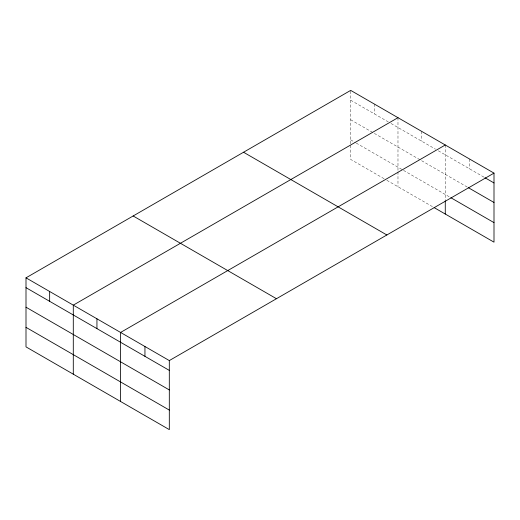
<?xml version="1.0" encoding="UTF-8"?>
<svg xmlns="http://www.w3.org/2000/svg" width="520" height="520" viewBox="0 0 520 520"><rect width="100%" height="100%" fill="white"/><g stroke="black" fill="none" stroke-linecap="round" stroke-linejoin="round"><path stroke-width="0.39" stroke-dasharray="2.6 1.95" d="M350.688 143.793L350.688 90.383M350.688 100.21L388.245 121.888M391.027 123.494L435.539 149.195M438.321 150.8L484.257 177.32M350.688 119.749L372.944 132.6M374.335 133.399L420.238 159.9M421.629 160.706L468.247 187.623M350.688 139.88L355.557 142.695M356.252 143.091L402.851 169.994M403.546 170.397L450.144 197.301M384.072 178.698L350.688 159.425L350.688 144.573M386.854 180.303L433.453 207.207M469.638 159.055L469.638 168.883M445.276 144.989L445.276 199.959M421.629 131.339L421.629 141.167M397.982 117.683L397.982 171.093M397.982 171.88L397.982 186.725M374.335 104.033L374.335 113.861"/><path stroke-width="0.78" d="M26 277.836L169.312 360.575L169.312 429.618L26 346.879L26 277.836L350.688 90.383L494 173.121L494 242.164L434.148 207.61M397.982 117.683L73.294 305.142L73.294 374.185M445.276 144.989L120.588 332.442L120.588 401.486M169.312 360.575L494 173.121M484.952 177.723L494 182.949M468.247 187.623L494 202.488M450.84 197.704L494 222.625M243.542 152.243L386.854 234.982M133.146 215.975L276.458 298.714M26 287.664L169.312 370.403M26 307.203L169.312 389.948M26 327.34L169.312 410.079M445.276 200.746L445.276 214.032M144.95 346.509L144.95 356.337M96.941 318.793L96.941 328.62M49.647 291.486L49.647 301.314"/></g></svg>
